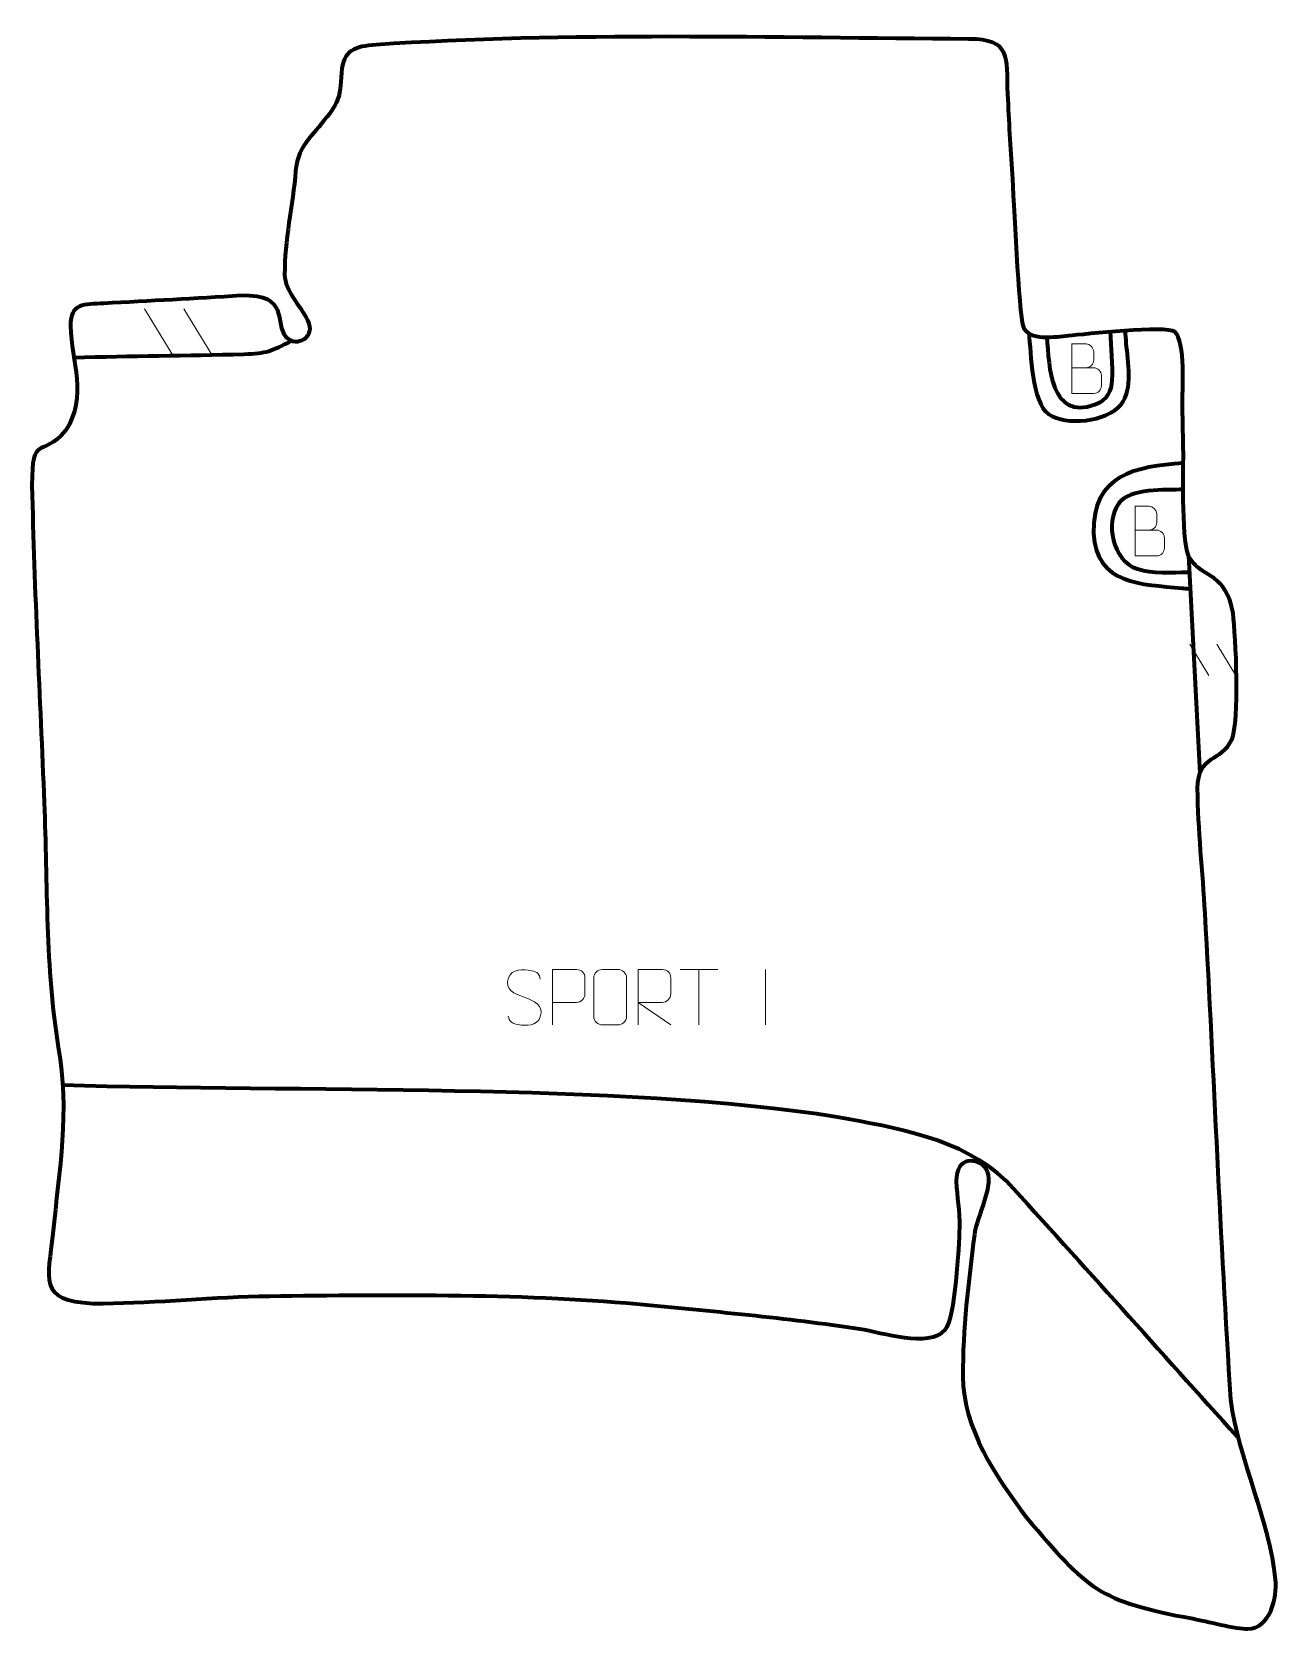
# Model space of a CAD drawing. Header units: millimetres. Extents: x -542 to 19, y 172 to 891.
import ezdxf

# ---------------------------------------------------------------- set-up
doc = ezdxf.new("R2010")
doc.units = ezdxf.units.MM
doc.header["$MEASUREMENT"] = 0
doc.layers.add('layer 2', color=7, linetype='Continuous')
doc.layers.add('layer 3', color=7, linetype='Continuous')

msp = doc.modelspace()

# ---------------------------------------------------------------- linework, layer by layer
at = {"layer": 'layer 2', "color": 250, "lineweight": 9}
for points in [[(-491.0711, 766.6306), (-491.0711, 766.6306), (-478.7068, 746.0863), (-478.7068, 746.0863)], [(-473.3412, 766.6306), (-473.3412, 766.6306), (-460.9769, 746.0863), (-460.9769, 746.0863)], [(-20.1066, 615.455), (-20.1066, 615.455), (-11.5951, 601.3125), (-11.5951, 601.3125)], [(-7.9015, 615.455), (-7.9015, 615.455), (0.61, 601.3125), (0.61, 601.3125)], [(-249.8035, 468.7963), (-249.8035, 468.7963), (-232.8163, 468.7963), (-232.8163, 468.7963)], [(-241.3097, 443.8663), (-241.3097, 443.8663), (-241.3097, 468.8198), (-241.3097, 468.8198)], [(-211.3099, 468.8301), (-211.3099, 468.8301), (-211.3099, 443.856), (-211.3099, 443.856)]]:
    msp.add_open_spline(points, degree=3, dxfattribs=at)
at = {"layer": 'layer 2', "color": 142, "lineweight": 158}
for points, knots in [([(-92.5887, 755.4494), (-91.8358, 746.8023), (-91.2488, 724.205), (-83.8425, 719.1744), (-83.8425, 719.1744), (-75.7597, 713.6842), (-57.9196, 715.6352), (-51.0565, 723.4336), (-51.0565, 723.4336), (-45.6611, 730.5006), (-47.9959, 742.6558), (-48.77, 750.9664), (-48.77, 750.9664), (-48.918, 752.8863), (-49.065, 754.8061), (-49.2099, 756.7262)], [0, 0, 0, 0, 0.2, 0.2, 0.2, 0.2, 0.4, 0.4, 0.4, 0.4, 0.6, 0.6, 0.6, 0.6, 1, 1, 1, 1]), ([(-84.5762, 753.673), (-83.4851, 740.6755), (-83.1356, 716.1536), (-62.8842, 723.4699), (-62.8842, 723.4699), (-56.9976, 725.5966), (-55.3308, 729.6606), (-55.0501, 734.4625), (-55.0501, 734.4625), (-54.6781, 740.8275), (-55.7322, 749.437), (-55.8777, 756.2106)], [0, 0, 0, 0, 0.25, 0.25, 0.25, 0.25, 0.5, 0.5, 0.5, 0.5, 1, 1, 1, 1]), ([(-522.943, 744.7167), (-497.4432, 745.2647), (-471.8744, 745.5829), (-446.4004, 746.1709), (-446.4004, 746.1709), (-436.1142, 746.4083), (-433.9155, 747.6996), (-424.9162, 752.1216)], [0, 0, 0, 0, 0.33333333, 0.33333333, 0.33333333, 0.33333333, 1, 1, 1, 1]), ([(-23.0655, 697.05), (-44.6079, 695.4649), (-64.1491, 692.0652), (-63.5295, 665.3863), (-63.5295, 665.3863), (-62.2321, 642.0866), (-41.9985, 642.514), (-23.7025, 640.7489), (-23.7025, 640.7489), (-22.6724, 640.6496), (-21.6426, 640.5465), (-20.6139, 640.4329)], [0, 0, 0, 0, 0.25, 0.25, 0.25, 0.25, 0.5, 0.5, 0.5, 0.5, 1, 1, 1, 1]), ([(-23.1267, 685.1458), (-31.0596, 684.8329), (-47.2846, 685.8605), (-52.2858, 678.7527), (-52.2858, 678.7527), (-58.3006, 670.2042), (-55.073, 653.2547), (-43.7578, 649.3335), (-43.7578, 649.3335), (-37.324, 647.104), (-27.9687, 647.6635), (-21.1431, 647.9735)], [0, 0, 0, 0, 0.25, 0.25, 0.25, 0.25, 0.5, 0.5, 0.5, 0.5, 1, 1, 1, 1]), ([(1.3792, 258.0762), (-33.3644, 296.5512), (-67.9629, 335.1856), (-102.8102, 373.5622), (-102.8102, 373.5622), (-123.1696, 392.907), (-152.3213, 397.3707), (-179.0115, 402.3141), (-179.0115, 402.3141), (-276.9908, 417.9023), (-424.3469, 413.2479), (-527.9625, 416.7266)], [0, 0, 0, 0, 0.25, 0.25, 0.25, 0.25, 0.5, 0.5, 0.5, 0.5, 1, 1, 1, 1])]:
    msp.add_open_spline(points, degree=3, knots=knots, dxfattribs=at)
at = {"layer": 'layer 2', "color": 250, "lineweight": 9}
for points, knots in [([(-73.2661, 740.0462), (-70.0071, 740.0466), (-66.7477, 740.0466), (-63.488, 740.0462), (-63.488, 740.0462), (-61.7187, 740.0307), (-59.9958, 738.4757), (-59.9958, 736.6399), (-59.9958, 736.6399), (-59.9961, 735.6291), (-59.9961, 732.8978), (-59.9958, 731.8867), (-59.9958, 731.8867), (-59.9799, 730.2226), (-61.3612, 728.4188), (-63.4406, 728.434), (-63.4406, 728.434), (-66.7006, 728.4343), (-69.9603, 728.4343), (-73.2196, 728.434), (-73.2196, 728.434), (-73.2196, 735.8844), (-73.2196, 743.3345), (-73.2196, 750.7843), (-73.2196, 750.7843), (-71.0935, 750.7843), (-68.9671, 750.7843), (-66.8406, 750.7843), (-66.8406, 750.7843), (-65.3351, 750.8001), (-63.4571, 749.0889), (-63.4412, 747.3312), (-63.4412, 747.3312), (-63.4416, 745.4806), (-63.4416, 745.3499), (-63.4412, 743.499), (-63.4412, 743.499), (-63.4258, 741.6484), (-65.0867, 740.0307), (-66.8871, 740.0462)], [0, 0, 0, 0, 0.09090909, 0.09090909, 0.09090909, 0.09090909, 0.18181818, 0.18181818, 0.18181818, 0.18181818, 0.27272727, 0.27272727, 0.27272727, 0.27272727, 0.36363636, 0.36363636, 0.36363636, 0.36363636, 0.45454545, 0.45454545, 0.45454545, 0.45454545, 0.54545455, 0.54545455, 0.54545455, 0.54545455, 0.63636364, 0.63636364, 0.63636364, 0.63636364, 0.72727273, 0.72727273, 0.72727273, 0.72727273, 0.81818182, 0.81818182, 0.81818182, 0.81818182, 1, 1, 1, 1]), ([(-44.8381, 666.8477), (-41.5791, 666.8481), (-38.3197, 666.8481), (-35.06, 666.8477), (-35.06, 666.8477), (-33.2907, 666.8322), (-31.5678, 665.2772), (-31.5678, 663.4414), (-31.5678, 663.4414), (-31.5681, 662.4306), (-31.5681, 659.6993), (-31.5678, 658.6882), (-31.5678, 658.6882), (-31.5519, 657.0241), (-32.9332, 655.2203), (-35.0126, 655.2355), (-35.0126, 655.2355), (-38.2726, 655.2358), (-41.5323, 655.2358), (-44.7916, 655.2355), (-44.7916, 655.2355), (-44.7916, 662.6859), (-44.7916, 670.136), (-44.7916, 677.5858), (-44.7916, 677.5858), (-42.6655, 677.5858), (-40.5391, 677.5858), (-38.4126, 677.5858), (-38.4126, 677.5858), (-36.9071, 677.6016), (-35.0291, 675.8904), (-35.0132, 674.1327), (-35.0132, 674.1327), (-35.0136, 672.2821), (-35.0136, 672.1514), (-35.0132, 670.3005), (-35.0132, 670.3005), (-34.9978, 668.4499), (-36.6587, 666.8322), (-38.4591, 666.8477)], [0, 0, 0, 0, 0.09090909, 0.09090909, 0.09090909, 0.09090909, 0.18181818, 0.18181818, 0.18181818, 0.18181818, 0.27272727, 0.27272727, 0.27272727, 0.27272727, 0.36363636, 0.36363636, 0.36363636, 0.36363636, 0.45454545, 0.45454545, 0.45454545, 0.45454545, 0.54545455, 0.54545455, 0.54545455, 0.54545455, 0.63636364, 0.63636364, 0.63636364, 0.63636364, 0.72727273, 0.72727273, 0.72727273, 0.72727273, 0.81818182, 0.81818182, 0.81818182, 0.81818182, 1, 1, 1, 1]), ([(-319.9895, 456.3431), (-324.2378, 457.8135), (-329.1459, 459.6093), (-327.1408, 465.1296), (-327.1408, 465.1296), (-325.6373, 469.2695), (-320.4237, 468.881), (-316.8201, 468.2799), (-316.8201, 468.2799), (-313.9595, 467.8027), (-313.0948, 466.5895), (-312.7842, 464.5054)], [0, 0, 0, 0, 0.25, 0.25, 0.25, 0.25, 0.5, 0.5, 0.5, 0.5, 1, 1, 1, 1]), ([(-307.3216, 443.8663), (-307.3216, 443.8663), (-307.3216, 468.8199), (-307.3216, 468.8199), (-307.3216, 468.8199), (-303.7266, 468.8199), (-300.1313, 468.8199), (-296.5359, 468.8199), (-296.5359, 468.8199), (-294.2107, 468.782), (-292.6533, 467.2919), (-292.6575, 464.9258), (-292.6575, 464.9258), (-292.6579, 462.8901), (-292.6579, 459.8308), (-292.6575, 457.7948), (-292.6575, 457.7948), (-292.664, 455.9194), (-294.4762, 453.9775), (-296.4858, 453.9584), (-296.4858, 453.9584), (-296.4858, 453.9584), (-307.3216, 453.9584), (-307.3216, 453.9584)], [0, 0, 0, 0, 0.14285714, 0.14285714, 0.14285714, 0.14285714, 0.28571429, 0.28571429, 0.28571429, 0.28571429, 0.42857143, 0.42857143, 0.42857143, 0.42857143, 0.57142857, 0.57142857, 0.57142857, 0.57142857, 0.71428571, 0.71428571, 0.71428571, 0.71428571, 1, 1, 1, 1]), ([(-284.8295, 468.8195), (-282.5038, 468.8195), (-280.1777, 468.8195), (-277.8516, 468.8195), (-277.8516, 468.8195), (-275.905, 468.8551), (-273.9136, 467.3635), (-273.8869, 464.9259), (-273.8869, 464.9259), (-273.8873, 459.179), (-273.8873, 453.4317), (-273.8869, 447.684), (-273.8869, 447.684), (-274.0267, 445.3606), (-275.7039, 443.881), (-277.8516, 443.8702), (-277.8516, 443.8702), (-280.1835, 443.8706), (-282.5154, 443.8706), (-284.8469, 443.8702), (-284.8469, 443.8702), (-286.7719, 443.7648), (-288.744, 445.6493), (-288.7328, 447.6666), (-288.7328, 447.6666), (-288.7325, 453.4367), (-288.7325, 459.2064), (-288.7328, 464.9757), (-288.7328, 464.9757), (-288.7286, 467.1138), (-286.9819, 468.833), (-284.8295, 468.8195)], [0, 0, 0, 0, 0.11111111, 0.11111111, 0.11111111, 0.11111111, 0.22222222, 0.22222222, 0.22222222, 0.22222222, 0.33333333, 0.33333333, 0.33333333, 0.33333333, 0.44444444, 0.44444444, 0.44444444, 0.44444444, 0.55555556, 0.55555556, 0.55555556, 0.55555556, 0.66666667, 0.66666667, 0.66666667, 0.66666667, 0.77777778, 0.77777778, 0.77777778, 0.77777778, 1, 1, 1, 1]), ([(-268.6419, 443.8663), (-268.6419, 443.8663), (-268.6419, 468.8198), (-268.6419, 468.8198), (-268.6419, 468.8198), (-265.0471, 468.8198), (-261.4516, 468.8198), (-257.8564, 468.8198), (-257.8564, 468.8198), (-255.5311, 468.7821), (-253.9738, 467.2921), (-253.9779, 464.9257), (-253.9779, 464.9257), (-253.9783, 462.8902), (-253.9783, 459.8308), (-253.9779, 457.7948), (-253.9779, 457.7948), (-253.9844, 455.9193), (-255.7967, 453.9775), (-257.8062, 453.9584), (-257.8062, 453.9584), (-257.8062, 453.9584), (-268.6419, 453.9584), (-268.6419, 453.9584), (-268.6419, 453.9584), (-268.6419, 453.9584), (-253.9872, 443.8663), (-253.9872, 443.8663)], [0, 0, 0, 0, 0.125, 0.125, 0.125, 0.125, 0.25, 0.25, 0.25, 0.25, 0.375, 0.375, 0.375, 0.375, 0.5, 0.5, 0.5, 0.5, 0.625, 0.625, 0.625, 0.625, 0.75, 0.75, 0.75, 0.75, 1, 1, 1, 1]), ([(-319.9895, 456.343), (-315.9709, 454.6963), (-310.9414, 452.808), (-312.7754, 447.4477), (-312.7754, 447.4477), (-314.2352, 443.1813), (-319.146, 443.438), (-322.8721, 443.9927), (-322.8721, 443.9927), (-325.6221, 444.4025), (-326.843, 445.616), (-327.221, 447.7282)], [0, 0, 0, 0, 0.25, 0.25, 0.25, 0.25, 0.5, 0.5, 0.5, 0.5, 1, 1, 1, 1])]:
    msp.add_open_spline(points, degree=3, knots=knots, dxfattribs=at)
at = {"layer": 'layer 2', "color": 142, "lineweight": 158}
msp.add_open_spline([(-20.7173, 655.2099), (-20.7173, 655.2099), (-15.5983, 557.2723), (-15.5983, 557.2723)], degree=3, dxfattribs=at)
at = {"layer": 'layer 3', "color": 242, "lineweight": 158}
msp.add_open_spline([(-269.4876, 318.1102), (-320.5722, 322.9944), (-387.4297, 322.401), (-439.6184, 321.5632), (-439.6184, 321.5632), (-464.2785, 320.9774), (-490.0113, 318.2444), (-514.3539, 318.3327), (-514.3539, 318.3327), (-539.6465, 319.674), (-534.4746, 329.2216), (-532.422, 349.9139), (-532.422, 349.9139), (-529.6032, 378.3305), (-524.7764, 405.3013), (-529.9903, 433.8004), (-529.9903, 433.8004), (-535.7622, 468.7457), (-534.9217, 508.2341), (-536.3189, 543.9249), (-536.3189, 543.9249), (-538.2046, 591.466), (-540.8148, 639.5165), (-541.8344, 687.0287), (-541.8344, 687.0287), (-541.8163, 710.9338), (-537.8157, 698.5269), (-526.6498, 711.7456), (-526.6498, 711.7456), (-516.577, 727.2423), (-524.2001, 742.6284), (-524.4353, 758.9191), (-524.4353, 758.9191), (-524.5864, 769.3822), (-518.4651, 768.5241), (-509.4256, 769.0271), (-509.4256, 769.0271), (-488.9257, 770.1196), (-468.1537, 771.1989), (-447.6834, 772.5466), (-447.6834, 772.5466), (-424.9456, 773.1769), (-432.8726, 760.1119), (-427.1107, 753.6477), (-427.1107, 753.6477), (-422.9006, 748.9246), (-413.7135, 753.5241), (-417.6252, 761.4421), (-417.6252, 761.4421), (-420.89, 768.0506), (-427.7911, 774.3845), (-427.9781, 782.0212), (-427.9781, 782.0212), (-428.1511, 796.9583), (-424.2424, 813.4512), (-423.0369, 828.8919), (-423.0369, 828.8919), (-421.9761, 839.1456), (-417.7032, 842.1783), (-411.4779, 849.8496), (-411.4779, 849.8496), (-403.7413, 859.3833), (-403.0124, 860.9896), (-402.3141, 873.0439), (-402.3141, 873.0439), (-401.7333, 883.0711), (-396.3074, 884.9144), (-386.7687, 885.571), (-386.7687, 885.571), (-302.5013, 891.3713), (-205.9066, 888.7181), (-119.8298, 888.1596), (-119.8298, 888.1596), (-100.4015, 888.0336), (-102.8075, 880.359), (-102.1026, 863.3991), (-102.1026, 863.3991), (-101.6034, 851.3891), (-100.8346, 839.3489), (-100.047, 827.3521), (-100.047, 827.3521), (-99.4228, 817.2759), (-96.9801, 764.0312), (-95.1426, 758.6791), (-95.1426, 758.6791), (-92.7251, 751.6375), (-80.4731, 753.9308), (-74.8201, 754.413), (-74.8201, 754.413), (-67.4978, 755.0634), (-30.8706, 759.2741), (-26.8938, 756.1641), (-26.8938, 756.1641), (-21.9101, 752.2666), (-23.5289, 729.4025), (-23.4274, 722.3618), (-23.4274, 722.3618), (-23.3266, 715.3675), (-23.1864, 708.3732), (-23.0501, 701.3795), (-23.0501, 701.3795), (-22.9829, 692.5827), (-24.0384, 659.6168), (-20.0419, 653.8682), (-20.0419, 653.8682), (-13.858, 644.9733), (-3.844, 647.6234), (-0.663, 629.3604), (-0.663, 629.3604), (0.6148, 618.9115), (2.4311, 580.7185), (-1.2717, 572.3915), (-1.2717, 572.3915), (-5.779, 562.2554), (-16.5016, 566.031), (-16.6479, 550.4179), (-16.6479, 550.4179), (-16.4379, 532.0836), (-14.2889, 512.5718), (-13.2461, 494.05), (-13.2461, 494.05), (-9.1727, 421.1226), (-6.324, 347.8385), (-1.6433, 275.0036), (-1.6433, 275.0036), (1.9832, 247.5079), (16.1908, 219.7633), (18.4617, 193.8771), (18.4617, 193.8771), (19.1722, 185.7784), (16.2678, 171.8441), (5.9941, 171.6664), (5.9941, 171.6664), (1.15, 171.5826), (-13.1629, 175.1947), (-18.8209, 176.2694), (-18.8209, 176.2694), (-61.643, 184.4325), (-65.5577, 188.6488), (-93.8384, 222.0824), (-93.8384, 222.0824), (-107.5417, 240.1775), (-122.253, 261.9048), (-122.4006, 285.4226), (-122.4006, 285.4226), (-122.5346, 306.7901), (-119.8426, 328.0902), (-117.2156, 349.2587), (-117.2156, 349.2587), (-116.118, 358.1011), (-107.7149, 372.0737), (-112.1074, 379.2148), (-112.1074, 379.2148), (-115.0942, 384.0706), (-125.627, 385.2094), (-125.2007, 373.3727), (-125.2007, 373.3727), (-124.9367, 366.0439), (-123.5993, 360.3651), (-123.7834, 352.4683), (-123.7834, 352.4683), (-124.0516, 344.1416), (-125.6501, 311.63), (-130.2988, 306.4828), (-130.2988, 306.4828), (-137.9369, 298.0255), (-158.8436, 305.375), (-168.7717, 306.879), (-168.7717, 306.879), (-201.8261, 311.8867), (-236.167, 314.9246), (-269.4876, 318.1102)], degree=3, knots=[0, 0, 0, 0, 0.02272727, 0.02272727, 0.02272727, 0.02272727, 0.04545455, 0.04545455, 0.04545455, 0.04545455, 0.06818182, 0.06818182, 0.06818182, 0.06818182, 0.09090909, 0.09090909, 0.09090909, 0.09090909, 0.11363636, 0.11363636, 0.11363636, 0.11363636, 0.13636364, 0.13636364, 0.13636364, 0.13636364, 0.15909091, 0.15909091, 0.15909091, 0.15909091, 0.18181818, 0.18181818, 0.18181818, 0.18181818, 0.20454545, 0.20454545, 0.20454545, 0.20454545, 0.22727273, 0.22727273, 0.22727273, 0.22727273, 0.25, 0.25, 0.25, 0.25, 0.27272727, 0.27272727, 0.27272727, 0.27272727, 0.29545455, 0.29545455, 0.29545455, 0.29545455, 0.31818182, 0.31818182, 0.31818182, 0.31818182, 0.34090909, 0.34090909, 0.34090909, 0.34090909, 0.36363636, 0.36363636, 0.36363636, 0.36363636, 0.38636364, 0.38636364, 0.38636364, 0.38636364, 0.40909091, 0.40909091, 0.40909091, 0.40909091, 0.43181818, 0.43181818, 0.43181818, 0.43181818, 0.45454545, 0.45454545, 0.45454545, 0.45454545, 0.47727273, 0.47727273, 0.47727273, 0.47727273, 0.5, 0.5, 0.5, 0.5, 0.52272727, 0.52272727, 0.52272727, 0.52272727, 0.54545455, 0.54545455, 0.54545455, 0.54545455, 0.56818182, 0.56818182, 0.56818182, 0.56818182, 0.59090909, 0.59090909, 0.59090909, 0.59090909, 0.61363636, 0.61363636, 0.61363636, 0.61363636, 0.63636364, 0.63636364, 0.63636364, 0.63636364, 0.65909091, 0.65909091, 0.65909091, 0.65909091, 0.68181818, 0.68181818, 0.68181818, 0.68181818, 0.70454545, 0.70454545, 0.70454545, 0.70454545, 0.72727273, 0.72727273, 0.72727273, 0.72727273, 0.75, 0.75, 0.75, 0.75, 0.77272727, 0.77272727, 0.77272727, 0.77272727, 0.79545455, 0.79545455, 0.79545455, 0.79545455, 0.81818182, 0.81818182, 0.81818182, 0.81818182, 0.84090909, 0.84090909, 0.84090909, 0.84090909, 0.86363636, 0.86363636, 0.86363636, 0.86363636, 0.88636364, 0.88636364, 0.88636364, 0.88636364, 0.90909091, 0.90909091, 0.90909091, 0.90909091, 0.93181818, 0.93181818, 0.93181818, 0.93181818, 0.95454545, 0.95454545, 0.95454545, 0.95454545, 1, 1, 1, 1], dxfattribs=at)

doc.saveas('drawing.dxf')
